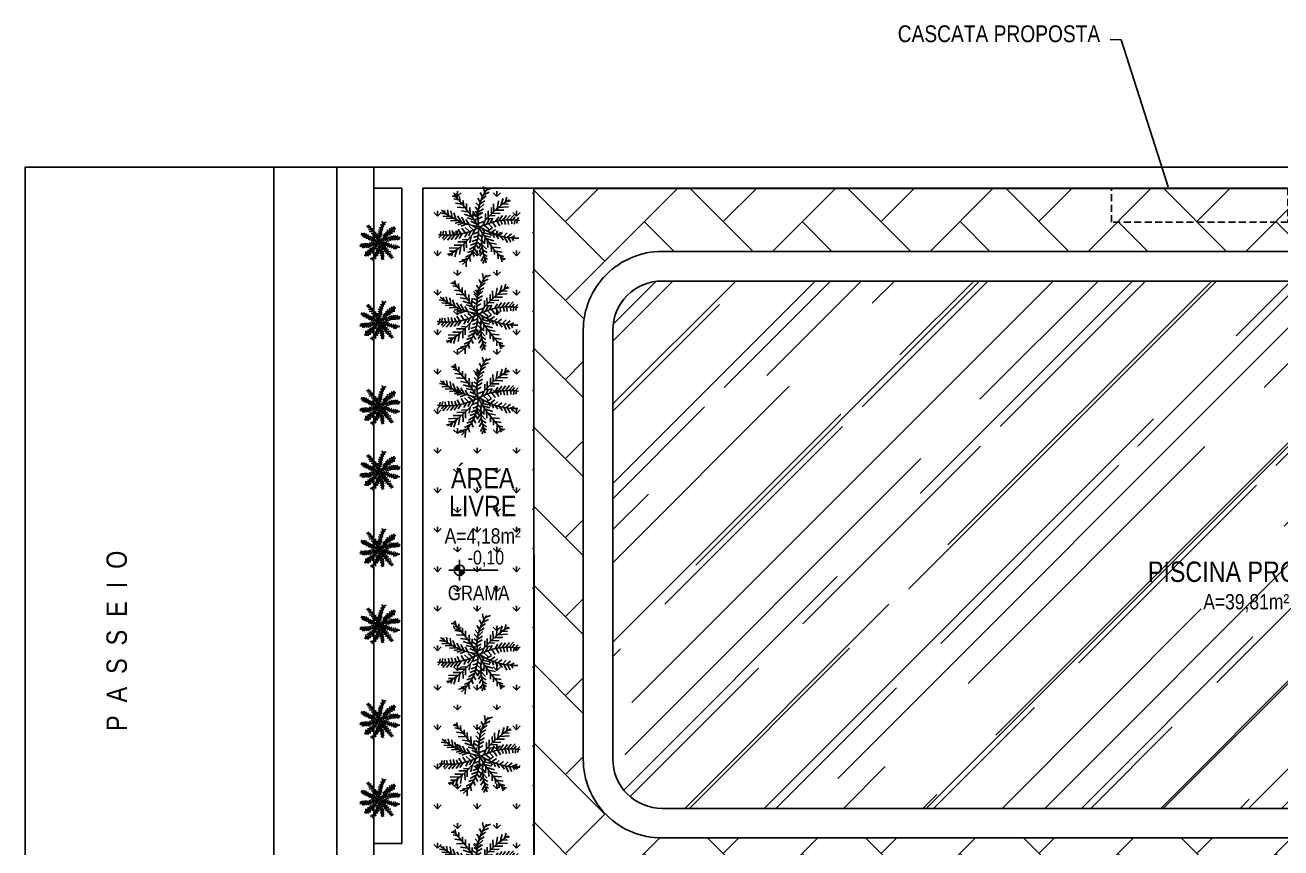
# Model space of a CAD drawing. Header units: millimetres. Extents: x -6300 to 1991, y -4770 to 4545.
# Drawn here: x -2970 to -2070, y -2199 to -1610 of the extents above; entities that cross this region are included whole.
import ezdxf
from ezdxf.enums import TextEntityAlignment as Align

# ---------------------------------------------------------------- set-up
doc = ezdxf.new("R2010")
doc.units = ezdxf.units.MM
doc.header["$LTSCALE"] = 20
doc.header["$MEASUREMENT"] = 0
doc.linetypes.add('HIDDEN', pattern=[0.375, 0.25, -0.125])
doc.layers.get('0').update_dxf_attribs({"linetype": 'CONTINUOUS'})
doc.layers.get('DEFPOINTS').update_dxf_attribs({"linetype": 'CONTINUOUS'})
for name, color, linetype, lineweight in [('E-Pen-C', 4, 'CONTINUOUS', 15), ('E-Pen-G', 3, 'CONTINUOUS', 30), ('E-Txt-W', 7, 'CONTINUOUS', 20)]:
    doc.layers.add(name, color=color, linetype=linetype, lineweight=lineweight)
for name, color, linetype in [('E-txt-g', 3, 'CONTINUOUS'), ('HIDROSSANITÁRIO', 8, 'CONTINUOUS'), ('VE', 118, 'CONTINUOUS')]:
    doc.layers.add(name, color=color, linetype=linetype)
doc.styles.add('F2', font='ARIALN.TTF')
doc.styles.add('REG60', font='romans.shx', dxfattribs={"width": 0.8, "height": 0.15})
doc.styles.add('REG80', font='romans.shx', dxfattribs={"width": 0.8, "height": 0.2})
doc.dimstyles.new('DIMENSION-1', dxfattribs={"dimtxt": 0.145, "dimasz": 0.07, "dimexe": 1, "dimexo": 0, "dimgap": 0.12, "dimtad": 1, "dimzin": 7, "dimdsep": 46, "dimtxsty": 'F2', "dimblk1": 'TRACO', "dimblk2": 'TRACO', "dimsah": 1, "dimcen": 1, "dimse1": 1, "dimse2": 1, "dimclrd": 4, "dimclre": 256, "dimclrt": 4, "dimadec": 8, "dimazin": 0, "dimtfac": 1, "dimtix": 1, "dimtmove": 2, "dimatfit": 3, "dimldrblk": 'TRACO', "dimfxl": 1, "dimtolj": 1, "dimtzin": 0, "dimarcsym": 0})
doc.dimstyles.get("Standard").update_dxf_attribs({"dimtxt": 0.18, "dimasz": 0.18, "dimexe": 0.18, "dimexo": 0.0625, "dimgap": 0.09, "dimtad": 0, "dimtih": 1, "dimtoh": 1, "dimdec": 4, "dimzin": 0, "dimdsep": 46, "dimtxsty": 'Standard', "dimcen": 0.09, "dimadec": 0, "dimazin": 0, "dimtfac": 1, "dimtdec": 4, "dimtofl": 0, "dimtmove": 0, "dimatfit": 3, "dimfxl": 1, "dimtolj": 1, "dimtzin": 0, "dimarcsym": 0})

# ---------------------------------------------------------------- blocks, each defined once
blk = doc.blocks.new('TXT-AMB75')
at = {"layer": 'E-txt-g', "style": 'REG80', "width": 0.8, "flags": 8}
blk.add_attdef('TXT', text='', height=0.2, dxfattribs=at).set_placement((0.005, 0.296), align=Align.CENTER)
at = {"layer": 'E-Txt-W', "style": 'REG60', "width": 0.8, "flags": 8}
blk.add_attdef('TXT', text='', height=0.15, dxfattribs=at).set_placement((0.005, 0.027), align=Align.CENTER)
blk = doc.blocks.new('NV')
at = {"color": 4, "linetype": 'ByBlock', "ltscale": 0.5}
for p, q in [((-1.414, -0.142), (-1.414, 0.107)), ((-1.539, -0.018), (-0.953, -0.018))]:
    blk.add_line(p, q, dxfattribs=at)
at = {"color": 4, "ltscale": 2.5}
blk.add_circle((-1.414, -0.018), 0.0622, dxfattribs=at)
at = {"color": 4}
for points in [[(-1.414, -0.018), (-1.458, 0.026), (-1.476, -0.018), (-1.472, 0.006)], [(-1.414, -0.018), (-1.414, 0.045), (-1.458, 0.026), (-1.438, 0.04)], [(-1.414, -0.018), (-1.352, -0.018), (-1.37, -0.062), (-1.357, -0.041)], [(-1.414, -0.018), (-1.37, -0.062), (-1.414, -0.08), (-1.39, -0.075)]]:
    blk.add_solid(points, dxfattribs=at)
at = {"layer": 'E-Txt-W', "color": 4, "ltscale": 2.5, "style": 'F2'}
blk.add_attdef('COTAPISO', (-1.306, 0.073), '', height=0.15, dxfattribs=at)
blk = doc.blocks.new('TRACO')
at = {"layer": 'E-Pen-C'}
for p, q in [((-1, 0), (1, 0)), ((0, 1), (0, -1))]:
    blk.add_line(p, q, dxfattribs=at)
at = {"layer": 'E-Pen-G'}
blk.add_line((0, 0), (0, 0), dxfattribs=at)
blk = doc.blocks.new('*D1173')
at = {"layer": 'DEFPOINTS', "color": 0, "linetype": 'Continuous'}
for p in [(-2746.43, -2196.4), (-2719.71, -2196.4, -103.95), (-2719.71, -2266.4, -103.95)]:
    blk.add_point(p, dxfattribs=at)
at = {"layer": 'HIDROSSANITÁRIO', "color": 4, "linetype": 'Continuous', "lineweight": -2}
blk.add_line((-2746.43, -2266.33), (-2746.43, -2196.47), dxfattribs=at)
at = {"layer": 'HIDROSSANITÁRIO', "color": 4, "linetype": 'Continuous', "lineweight": -2, "xscale": 0.07, "yscale": 0.07, "zscale": 0.07}
for p, rotation in [((-2746.43, -2196.4), 90), ((-2746.43, -2266.4), 270)]:
    blk.add_blockref('TRACO', p, dxfattribs=dict(at, rotation=rotation))
at = {"layer": 'HIDROSSANITÁRIO', "color": 4, "linetype": 'Continuous', "insert": (-2746.63, -2231.4), "char_height": 0.145, "attachment_point": 5, "rotation": 90, "style": 'F2'}
blk.add_mtext('\\A1;70.00', dxfattribs=at)
blk = doc.blocks.new('*D1174')
at = {"layer": 'DEFPOINTS', "color": 0, "linetype": 'Continuous'}
for p in [(-2746.43, -1727.17), (-2719.71, -1727.17, -182.96), (-2719.71, -2196.4, -103.95)]:
    blk.add_point(p, dxfattribs=at)
at = {"layer": 'HIDROSSANITÁRIO', "color": 4, "linetype": 'Continuous', "lineweight": -2}
blk.add_line((-2746.43, -2196.33), (-2746.43, -1727.24), dxfattribs=at)
at = {"layer": 'HIDROSSANITÁRIO', "color": 4, "linetype": 'Continuous', "lineweight": -2, "xscale": 0.07, "yscale": 0.07, "zscale": 0.07}
for p, rotation in [((-2746.43, -1727.17), 90), ((-2746.43, -2196.4), 270)]:
    blk.add_blockref('TRACO', p, dxfattribs=dict(at, rotation=rotation))
at = {"layer": 'HIDROSSANITÁRIO', "color": 4, "linetype": 'Continuous', "insert": (-2746.63, -1961.78), "char_height": 0.145, "attachment_point": 5, "rotation": 90, "style": 'F2'}
blk.add_mtext('\\A1;469.23', dxfattribs=at)
blk = doc.blocks.new('*D1175')
at = {"layer": 'DEFPOINTS', "color": 0, "linetype": 'Continuous'}
for p in [(-2746.43, -1712.17), (-2719.71, -1712.17, -182.96), (-2719.71, -1727.17, -182.96)]:
    blk.add_point(p, dxfattribs=at)
at = {"layer": 'HIDROSSANITÁRIO', "color": 4, "linetype": 'Continuous', "lineweight": -2}
blk.add_line((-2746.43, -1727.1), (-2746.43, -1712.24), dxfattribs=at)
at = {"layer": 'HIDROSSANITÁRIO', "color": 4, "linetype": 'Continuous', "lineweight": -2, "xscale": 0.07, "yscale": 0.07, "zscale": 0.07}
for p, rotation in [((-2746.43, -1712.17), 90), ((-2746.43, -1727.17), 270)]:
    blk.add_blockref('TRACO', p, dxfattribs=dict(at, rotation=rotation))
at = {"layer": 'HIDROSSANITÁRIO', "color": 4, "linetype": 'Continuous', "insert": (-2746.63, -1719.67), "char_height": 0.145, "attachment_point": 5, "rotation": 90, "style": 'F2'}
blk.add_mtext('\\A1;15.00', dxfattribs=at)
blk = doc.blocks.new('*D1176')
at = {"layer": 'DEFPOINTS', "color": 0, "linetype": 'Continuous'}
for p in [(-2719.71, -1712.17, -182.96), (-2791.36, -3812.17), (-2719.71, -3812.17, -182.96)]:
    blk.add_point(p, dxfattribs=at)
at = {"layer": 'HIDROSSANITÁRIO', "color": 4, "linetype": 'Continuous', "lineweight": -2}
blk.add_line((-2791.36, -1712.24), (-2791.36, -3812.1), dxfattribs=at)
at = {"layer": 'HIDROSSANITÁRIO', "color": 4, "linetype": 'Continuous', "lineweight": -2, "xscale": 0.07, "yscale": 0.07, "zscale": 0.07}
for p, rotation in [((-2791.36, -1712.17), 90), ((-2791.36, -3812.17), 270)]:
    blk.add_blockref('TRACO', p, dxfattribs=dict(at, rotation=rotation))
at = {"layer": 'HIDROSSANITÁRIO', "color": 4, "linetype": 'Continuous', "insert": (-2791.55, -2762.17), "char_height": 0.145, "attachment_point": 5, "rotation": 90, "style": 'F2'}
blk.add_mtext('\\A1;2100.00', dxfattribs=at)
blk = doc.blocks.new('FLOR2')
at = {"layer": 'VE', "color": 8}
for p, q in [((-80.3, 253.3), (-101.6, 282.1)), ((-82.6, 266.8), (-71.8, 290.5)), ((-77.5, 238.1), (-64.7, 269)), ((53.7, 258.4), (40.8, 273)), ((53.2, 243.8), (73.7, 286)), ((-74.7, 224.4), (-101.7, 246.3)), ((-66.3, 186.3), (-93.5, 208.1)), ((-57.8, 153.1), (-91, 179.1)), ((-69.4, 199.7), (-47.7, 241.3)), ((-61.3, 166.2), (-30.7, 213.6)), ((49.4, 200.4), (16.6, 234.2)), ((43.9, 166.6), (16.6, 210)), ((52.3, 229.2), (26.3, 258.5)), ((42.1, 157.4), (74.8, 195.4)), ((48.1, 190.9), (79.6, 229.4)), ((51.1, 215.2), (79.6, 258.5)), ((187.8, 178.2), (161.1, 191.4)), ((197.1, 193.1), (174.8, 202.3)), ((193, 186.4), (218.9, 189.4)), ((-248.3, 123.4), (-282.9, 101.8)), ((-228.8, 121.8), (-258.8, 154)), ((-209.5, 119.1), (-251.1, 97.5)), ((-171.1, 110.4), (-216.8, 98.5)), ((-195.2, 116.4), (-211.3, 146.7)), ((-143, 100.9), (-184.2, 85)), ((-157.4, 106.1), (-168.5, 136.9)), ((-128.8, 95.1), (-135.3, 128.2)), ((-101.1, 81.5), (-107.5, 115.3)), ((-84.2, 71.5), (-80.2, 97.5)), ((-45.4, 110.2), (-82.7, 140.9)), ((-36.3, 82.2), (-75, 107.5)), ((-61, 55.7), (-56.7, 89.9)), ((-50.9, 128.4), (-27.3, 174.9)), ((-39.3, 91.1), (-19.9, 146.4)), ((-30.9, 66.6), (-12.1, 113)), ((17.2, 73.9), (2, 112.9)), ((27.5, 102.9), (6.9, 146.9)), ((34.9, 127.8), (16.6, 176)), ((23.1, 89.8), (60.2, 112.9)), ((30.7, 113.1), (65.1, 137.2)), ((81.1, 61.1), (66.9, 100.4)), ((105, 81.1), (89.8, 117)), ((125.4, 100.5), (108.7, 123.5)), ((115.6, 91), (160.4, 89.1)), ((141.8, 117.9), (121.5, 144.1)), ((157.5, 136.3), (134.7, 159.9)), ((134.9, 110.4), (178, 110.1)), ((150.9, 128.4), (195.6, 131.1)), ((174.2, 158.1), (152.7, 176.1)), ((166, 147.1), (213.3, 152.2)), ((179.9, 166.3), (207.2, 166.2)), ((-190.4, -16.5), (-241.7, 10.1)), ((-162.2, -10.6), (-203.9, 23.1)), ((-138.3, -6.5), (-174.5, 20.9)), ((-110.7, 86.6), (-160.6, 77.4)), ((-104.1, -2.9), (-140.4, 24.4)), ((-91.7, 76.1), (-133.4, 59.7)), ((-79, 0.2), (-115.2, 27.6)), ((-71.4, 63.1), (-110.4, 47.3)), ((-50.4, 47.4), (-82.6, 34.3)), ((-34.8, -7.8), (-70.5, 0.7)), ((-27.9, 27.5), (-69, 0.4)), ((-25, 50.2), (-47.6, 61.3)), ((-18.6, 33.4), (-9.2, 79.1)), ((-11.4, 15.4), (7.9, 51.4)), ((7.7, 13.9), (7.9, 51.4)), ((17.8, -11.5), (53.6, 12.1)), ((19.5, 20.2), (55.1, 11.7)), ((28.8, 25.6), (25.9, 67.6)), ((43.6, 34.6), (82.9, 28.8)), ((54.7, 41.9), (48.8, 84.2)), ((67, 50.6), (105.8, 45.4)), ((74.5, 13.1), (115.2, -7.4)), ((97.7, 74.8), (137.5, 72.5)), ((103.6, 16.2), (129.9, 47.5)), ((122.9, 19), (159.1, -8.4)), ((127.7, 19.7), (162.5, 64.9)), ((146.8, 23), (188.6, -10.7)), ((161.6, 26), (195.9, 72.7)), ((175.1, 28.9), (226.4, 2.4)), ((189.8, 32.5), (233.7, 85.8)), ((209.1, 37.6), (258.9, 19.8)), ((228.3, 43.3), (249.4, 72.6)), ((234.1, 50.4), (269.5, 38.8)), ((256.3, 52.6), (276.4, 71.1)), ((-260.6, -36.3), (-297.5, -24.2)), ((-271.7, -40.1), (-291.8, -58.6)), ((-224.4, -25.1), (-274.3, -7.4)), ((-243.7, -30.8), (-264.8, -60.1)), ((-205.1, -20), (-249, -73.3)), ((-176.9, -13.5), (-211.2, -60.3)), ((-143.1, -7.2), (-177.8, -52.5)), ((-131, -78.5), (-175.7, -76.6)), ((-113, -62.3), (-152.8, -60)), ((-119, -3.8), (-145.3, -35)), ((-140.7, -88), (-124, -111.1)), ((-82.4, -38.1), (-121.1, -32.9)), ((-120.3, -68.7), (-105.1, -104.5)), ((-90.2, -2.9), (-116.5, -34.1)), ((-59, -22.2), (-98.2, -16.3)), ((-96.4, -48.6), (-82.2, -87.9)), ((-70, -29.4), (-64.1, -71.7)), ((-28.9, -84.6), (-68.3, -95.7)), ((-23.5, -56.8), (-61.5, -71.9)), ((-43.8, -14.7), (-40.9, -56.7)), ((-25.5, -69.9), (-13.5, -100.4)), ((-17.4, -15.4), (-5.3, -45.9)), ((5.3, -32.4), (-13.4, -78.7)), ((15.6, -54.2), (-3.2, -100.5)), ((23.9, -78.7), (4.6, -133.9)), ((9.6, -37.7), (32.3, -48.8)), ((21, -69.7), (59.6, -95)), ((32.9, -20.5), (32.1, -58.5)), ((42.4, -25.6), (71.3, -6.3)), ((50.8, -62.6), (58.9, -94.5)), ((54.4, -31.5), (57.1, -66)), ((64.2, -73.5), (111.4, -79.4)), ((66.1, -36.8), (101.2, -13.5)), ((74.6, -82.5), (81.9, -127.1)), ((80.3, -42.5), (81.7, -68.7)), ((88.6, -45.5), (126.2, -21)), ((98.9, -48.8), (111.9, -80.7)), ((109.3, -51.9), (156.4, -33)), ((128.7, -56.7), (141.8, -87.8)), ((143.9, -59.5), (181, -35.7)), ((159, -61.7), (176, -89.7)), ((173.3, -63.2), (215.7, -42.4)), ((198, -64.3), (219.9, -90.7)), ((212.6, -64.1), (249.1, -34.6)), ((232.1, -62.8), (267.9, -88.5)), ((240.1, -54.5), (268.6, -27.6)), ((-208.4, -174), (-234.3, -177)), ((-181.4, -134.6), (-228.6, -139.7)), ((-195.2, -153.8), (-222.5, -153.8)), ((-166.3, -115.9), (-211, -118.7)), ((-203.2, -165.8), (-176.5, -178.9)), ((-150.3, -97.9), (-193.3, -97.6)), ((-189.5, -145.7), (-168.1, -163.6)), ((-172.9, -123.8), (-150, -147.4)), ((-157.1, -105.4), (-136.8, -131.7)), ((-59.4, -170.6), (-98.3, -175.1)), ((-45.5, -137.8), (-81, -147.5)), ((-37.2, -114.1), (-68.5, -119.5)), ((-50.1, -149.5), (-40.8, -185.5)), ((-39.9, -122.1), (-27.9, -152.6)), ((-31.5, -100), (-16.7, -124.3)), ((35.5, -115.9), (12, -162.5)), ((45.9, -153.7), (15.3, -201.1)), ((30, -97.7), (67.4, -128.4)), ((42.5, -140.6), (75.6, -166.6)), ((50.9, -173.8), (78.2, -195.6)), ((87.1, -94.1), (128.1, -98.7)), ((101.9, -109), (98.1, -145.2)), ((108.6, -116.2), (149.5, -121.2)), ((120.9, -130.2), (119.1, -162.8)), ((131.2, -142.8), (171.4, -148.5)), ((137.7, -151.4), (134.9, -176.1)), ((145.5, -162.1), (177.9, -167.4)), ((-212.4, -180.7), (-190.1, -189.9)), ((-84.5, -217), (-113.5, -232.1)), ((-71.3, -194.2), (-110.7, -203.1)), ((-90.3, -226.2), (-80.6, -245)), ((-75.6, -202), (-60.4, -237.2)), ((-63.4, -178.9), (-44, -219.3)), ((54.1, -187.2), (32.4, -228.8)), ((62.1, -225.6), (49.4, -256.6)), ((67.3, -254.3), (56.5, -278)), ((59.4, -211.9), (86.4, -233.9)), ((64.9, -240.8), (86.2, -269.6))]:
    blk.add_line(p, q, dxfattribs=at)
for centre, radius, start, end in [((1087.9, 462.4), 1186.7, 188.51596, 202.60606), ((-486.5, 269.5), 540.3, 336.19444, 2.29873), ((-211.8, 435.3), 475.2, 295.43508, 330.98697), ((-266.2, -219.1), 342.9, 41.07899, 90.24355), ((-111.8, 349.6), 262, 304.45608, 313.28906), ((-26.8, -730.3), 732.4, 93.42053, 111.38919), ((196.4, -422.9), 475.2, 115.43508, 150.98697), ((-481.7, 27.7), 466.5, 321.34229, 356.98796), ((200.6, 278.7), 342.9, 232.59883, 281.76339), ((-1103.2, -449.9), 1186.7, 8.51596, 22.60606), ((11.4, 742.8), 732.4, 273.42053, 291.38919), ((-241, -435.3), 473.3, 32.12182, 54.73491)]:
    blk.add_arc(centre, radius, start, end, dxfattribs=at)

msp = doc.modelspace()

# ---------------------------------------------------------------- hatches: boundary and pattern name
at = {"layer": 'HIDROSSANITÁRIO'}
h = msp.add_hatch(dxfattribs=at)
h.set_pattern_fill('GRASS', color=8, scale=20, style=0)
h.set_pattern_definition([(90, (-158294.171, -6555.51), (-14.1421356, 14.1421356), [3.75, -24.5342713]), (45, (-158294.171, -6555.51), (-14.1421356, 14.1421356), [3.75, -16.25]), (135, (-158294.171, -6555.51), (-14.1421356, -14.1421356), [3.75, -16.25])])
h.paths.add_polyline_path([(-2684.708, -2251.398), (-2605.132, -2251.398), (-2605.132, -1727.168), (-2684.708, -1727.168)])
h.paths.add_polyline_path([(-2654.78, -2000.677, 1), (-2662.245, -2000.677, 1)], flags=16)
h.paths.add_polyline_path([(-2669.563, -1965.627), (-2614.008, -1965.627), (-2614.008, -1943.757), (-2669.563, -1943.757)], flags=24)
h.paths.add_polyline_path([(-2672.408, -1987.068), (-2611.162, -1987.068), (-2611.162, -1967.354), (-2672.408, -1967.354)], flags=24)
h.paths.add_polyline_path([(-2655.546, -2001.566), (-2623.424, -2001.566), (-2623.424, -1983.537), (-2655.546, -1983.537)], flags=24)
h.paths.add_polyline_path([(-2669.14, -1946.694), (-2614.43, -1946.694), (-2614.43, -1919.155), (-2669.14, -1919.155)], flags=24)
h.paths.add_polyline_path([(-2669.505, -2025.065), (-2619.863, -2025.065), (-2619.863, -2008.743), (-2669.505, -2008.743)], flags=24)
h = msp.add_hatch(dxfattribs=at)
h.set_pattern_fill('AR-HBONE', color=8, scale=10, style=0)
h.set_pattern_definition([(45, (-152262.946, -13121.366), (4e-15, 56.568542), [120, -40]), (135, (-152234.66, -13093.082), (4e-15, 56.568542), [120, -40])])
edge = h.paths.add_edge_path(flags=16)
edge.add_line((-1622.107, -2135.945), (-1622.107, -1828.882))
edge.add_arc((-1678.56, -1828.882), 56.454, 0, 90)
edge.add_line((-1678.56, -1772.428), (-2513.254, -1772.427))
edge.add_arc((-2513.254, -1828.881), 56.454, 90, 180)
edge.add_line((-2569.708, -1828.881), (-2569.708, -2135.944))
edge.add_arc((-2513.254, -2135.944), 56.454, 180, 270)
edge.add_line((-2513.254, -2192.398), (-1678.56, -2192.399))
edge.add_arc((-1678.56, -2135.945), 56.454, 270, 360)
h.paths.add_polyline_path([(-2059.577, -2221.943), (-2059.577, -2218.211), (-2061.005, -2218.495), (-2062.216, -2219.304)], flags=24)
h.paths.add_polyline_path([(-2059.577, -2221.943), (-2062.216, -2219.304), (-2063.025, -2220.515), (-2063.309, -2221.943)], flags=24)
h.paths.add_polyline_path([(-2059.577, -2221.943), (-2055.844, -2221.943), (-2056.129, -2223.372), (-2056.938, -2224.583)], flags=24)
h.paths.add_polyline_path([(-2059.577, -2221.943), (-2056.938, -2224.583), (-2058.149, -2225.392), (-2059.577, -2225.676)], flags=24)
edge = h.paths.add_edge_path(flags=16)
edge.add_line((-2059.577, -2229.408), (-2059.577, -2214.478))
edge = h.paths.add_edge_path(flags=16)
edge.add_arc((-2059.577, -2221.943), 3.732, 0, 360)
edge = h.paths.add_edge_path(flags=16)
edge.add_line((-2067.042, -2221.943), (-2031.93, -2221.943))
h.paths.add_polyline_path([(-2056.61, -2222.833), (-2021.61, -2222.833), (-2021.61, -2204.804), (-2056.61, -2204.804)], flags=24)
h.paths.add_polyline_path([(-2203.412, -2225.491), (-2095.827, -2225.491), (-2095.827, -2197.937), (-2203.412, -2197.937)], flags=24)
h.paths.add_polyline_path([(-2183.726, -2245.974), (-2115.513, -2245.974), (-2115.513, -2226.26), (-2183.726, -2226.26)], flags=24)
edge = h.paths.add_edge_path()
edge.add_line((-2605.132, -1727.168), (-2604.928, -2251.367))
edge.add_line((-2604.928, -2251.367), (-1672.544, -2251.398))
edge.add_line((-1672.544, -2251.398), (-1625.368, -2241.082))
edge.add_line((-1625.368, -2241.082), (-1580.967, -2217.588))
edge.add_line((-1580.967, -2217.588), (-1547.63, -2184.338))
edge.add_line((-1547.63, -2184.338), (-1534.837, -2162.909))
edge.add_line((-1534.837, -2162.909), (-1516.359, -2111.008))
edge.add_line((-1516.359, -2111.008), (-1513.283, -2077.168))
edge.add_line((-1513.283, -2077.168), (-1513.283, -1727.168))
edge.add_line((-1513.283, -1727.168), (-2605.132, -1727.593))
h.paths.add_polyline_path([(-1526.934, -1990.051), (-1526.934, -1812.151), (-1554.155, -1812.151), (-1554.155, -1990.051)], flags=24)
h.paths.add_polyline_path([(-2056.091, -2241.301), (-1945.069, -2241.301), (-1945.069, -2221.428), (-2056.091, -2221.428)], flags=24)
h = msp.add_hatch(dxfattribs=at)
h.set_pattern_fill('AR-RROOF', color=8, scale=60, angle=45, style=0)
h.set_pattern_definition([(45, (-152262.946, -13121.366), (50.911688, 135.764502), [900, -120, 300, -60]), (45, (-152227.73, -13043.73), (-98.85353, 14.000714), [180, -19.8, 360, -45]), (45, (-152277.795, -13064.09), (192.191623, 249.043008), [480, -84, 240, -60])])
edge = h.paths.add_edge_path()
edge.add_arc((-1678.56, -2135.945), 35.284, 270, 360, ccw=False)
edge.add_line((-1678.56, -2171.228), (-2513.254, -2171.228))
edge.add_arc((-2513.254, -2135.945), 35.284, 180, 270, ccw=False)
edge.add_line((-2548.538, -2135.945), (-2548.538, -1828.881))
edge.add_arc((-2513.254, -1828.881), 35.284, 90, 180, ccw=False)
edge.add_line((-2513.254, -1793.598), (-1678.56, -1793.598))
edge.add_arc((-1678.56, -1828.881), 35.284, 0, 90, ccw=False)
edge.add_line((-1643.277, -1828.881), (-1643.277, -2135.945))
h.paths.add_polyline_path([(-2168.922, -2013.093), (-2020.293, -2013.093), (-2020.293, -1990.462), (-2168.922, -1990.462)], flags=24)
h.paths.add_polyline_path([(-2128.714, -2034.158), (-2060.501, -2034.158), (-2060.501, -2014.444), (-2128.714, -2014.444)], flags=24)
at = {"layer": 'HIDROSSANITÁRIO', "linetype": 'Continuous'}
h = msp.add_hatch(dxfattribs=at)
h.set_pattern_fill('PATIO3', color=8, scale=60, style=0, pattern_type=2)
h.set_pattern_definition([(243.4349, (-158282.17, -6495.51), (60.0000786, 59.9999495), [20.1246, -114.03948]), (153.4349, (-158270.17, -6501.51), (59.9999495, -60.0000786), [13.41642, -120.74766]), (153.4349, (-158255.17, -6501.51), (59.9999495, -60.0000786), [13.41642, -120.74766]), (243.4349, (-158267.17, -6495.51), (60.0000786, 59.9999495), [6.70818, -127.4559]), (153.4349, (-158240.17, -6501.51), (59.9999495, -60.0000786), [13.41642, -120.74766]), (243.4349, (-158252.17, -6495.51), (60.0000786, 59.9999495), [13.41642, -120.74766]), (158.1986, (-158234.171, -6496.709), (-180.0000164, 59.9999946), [3.23112, -319.87878]), (243.4349, (-158237.17, -6495.51), (60.0000786, 59.9999495), [6.70818, -127.4559]), (154.9831, (-158234.171, -6511.7094), (-779.99997481, 360.000110015), [9.93174, -983.24496]), (63.4349, (-158252.17, -6525.51), (-60.0000786, -59.9999495), [20.1246, -114.03948]), (153.4349, (-158246.17, -6513.51), (59.9999495, -60.0000786), [13.41642, -120.74766]), (63.4349, (-158267.17, -6525.51), (-60.0000786, -59.9999495), [6.70818, -127.4559]), (153.4349, (-158261.17, -6513.51), (59.9999495, -60.0000786), [13.41642, -120.74766]), (153.4349, (-158276.17, -6513.51), (59.9999495, -60.0000786), [13.41642, -120.74766]), (63.4349, (-158282.17, -6525.51), (-60.0000786, -59.9999495), [20.1246, -114.03948]), (63.4349, (-158243.17, -6537.51), (-60.0000786, -59.9999495), [20.1246, -114.03948]), (153.4349, (-158237.17, -6525.51), (59.9999495, -60.0000786), [13.41642, -120.74766]), (153.4349, (-158252.17, -6525.51), (59.9999495, -60.0000786), [13.41642, -120.74766]), (63.4349, (-158273.17, -6537.51), (-60.0000786, -59.9999495), [13.41642, -120.74766]), (153.4349, (-158267.17, -6525.51), (59.9999495, -60.0000786), [13.41642, -120.74766]), (153.4349, (-158282.17, -6525.51), (59.9999495, -60.0000786), [13.41642, -120.74766]), (63.4349, (-158294.17, -6549.51), (-60.0000786, -59.9999495), [20.1246, -114.03948]), (153.4349, (-158234.17, -6534.51), (59.9999495, -60.0000786), [6.70818, -127.4559]), (153.4349, (-158243.17, -6537.51), (59.9999495, -60.0000786), [13.41642, -120.74766]), (153.4349, (-158258.17, -6537.51), (59.9999495, -60.0000786), [13.41642, -120.74766]), (153.4349, (-158273.17, -6537.51), (59.9999495, -60.0000786), [13.41642, -120.74766]), (153.4349, (-158288.17, -6537.51), (59.9999495, -60.0000786), [6.70818, -127.4559]), (153.4349, (-158234.17, -6549.51), (59.9999495, -60.0000786), [13.41642, -120.74766]), (63.4349, (-158252.17, -6555.51), (-60.0000786, -59.9999495), [13.41642, -120.74766]), (153.4349, (-158249.17, -6549.51), (59.9999495, -60.0000786), [13.41642, -120.74766]), (243.4349, (-158276.17, -6543.51), (60.0000786, 59.9999495), [13.41642, -120.74766]), (153.4349, (-158264.17, -6549.51), (59.9999495, -60.0000786), [13.41642, -120.74766]), (153.4349, (-158279.17, -6549.51), (59.9999495, -60.0000786), [13.41642, -120.74766]), (154.9831, (-158285.171, -6501.5094), (-779.99997481, 360.000110015), [9.93174, -983.24496]), (158.1986, (-158291.171, -6513.509), (-180.0000164, 59.9999946), [3.23112, -319.87878]), (243.4349, (-158255.17, -6531.51), (60.0000786, 59.9999495), [20.1246, -114.03948]), (63.4349, (-158261.17, -6513.51), (-60.0000786, -59.9999495), [6.70818, -127.4559])])
h.paths.add_polyline_path([(-2684.708, -3137.168), (-2569.31, -3137.274), (-2569.708, -3137.168), (-2569.718, -2562.24), (-1149.708, -2562.24), (-1149.708, -2447.168), (-1149.708, -2077.168), (-1513.283, -2077.168), (-1516.936, -2117.168), (-1527.283, -2153.485), (-1547.63, -2184.338), (-1580.967, -2217.588), (-1616.68, -2238.198), (-1653.909, -2249.197), (-1676.688, -2251.398), (-2684.708, -2251.398)])
h.paths.add_polyline_path([(-1778.299, -2460.83), (-1730.365, -2488.419), (-1492.577, -2483.052), (-1372.476, -2480.258), (-1336.859, -2469.952), (-1324.644, -2401.076), (-1325.813, -2353.775), (-1336.112, -2321.369), (-1347.614, -2304.043), (-1426.348, -2295.734), (-1653.57, -2292.825), (-1719.591, -2296.372), (-1781.491, -2310.505), (-1785.903, -2344.296), (-1785.833, -2443.473), (-1781.029, -2460.254)], flags=16)
h.paths.add_polyline_path([(-2014.328, -2428.812), (-2014.328, -2425.079), (-2015.756, -2425.364), (-2016.967, -2426.173)], flags=24)
h.paths.add_polyline_path([(-2014.328, -2428.812), (-2016.967, -2426.173), (-2017.776, -2427.384), (-2018.061, -2428.812)], flags=24)
h.paths.add_polyline_path([(-2014.328, -2428.812), (-2010.596, -2428.812), (-2010.88, -2430.24), (-2011.689, -2431.451)], flags=24)
h.paths.add_polyline_path([(-2014.328, -2428.812), (-2011.689, -2431.451), (-2012.9, -2432.26), (-2014.328, -2432.544)], flags=24)
edge = h.paths.add_edge_path(flags=16)
edge.add_line((-2014.328, -2436.277), (-2014.328, -2421.347))
edge = h.paths.add_edge_path(flags=16)
edge.add_arc((-2014.328, -2428.812), 3.732, 0, 360)
edge = h.paths.add_edge_path(flags=16)
edge.add_line((-2021.793, -2428.812), (-1986.681, -2428.812))
h.paths.add_polyline_path([(-2011.361, -2429.701), (-1979.24, -2429.701), (-1979.24, -2411.672), (-2011.361, -2411.672)], flags=24)
h.paths.add_polyline_path([(-2048.842, -2391.397), (-1941.943, -2391.397), (-1941.943, -2368.766), (-2048.842, -2368.766)], flags=24)
h.paths.add_polyline_path([(-2029.499, -2412.463), (-1961.286, -2412.463), (-1961.286, -2392.748), (-2029.499, -2392.748)], flags=24)
h.paths.add_polyline_path([(-2582.402, -2460.827), (-2534.468, -2488.415), (-2296.68, -2483.049), (-2176.579, -2480.255), (-2140.962, -2469.949), (-2128.748, -2401.072), (-2129.916, -2353.772), (-2140.215, -2321.366), (-2151.717, -2304.04), (-2230.452, -2295.731), (-2457.673, -2292.822), (-2523.695, -2296.369), (-2585.594, -2310.502), (-2590.007, -2344.292), (-2589.936, -2443.469), (-2585.132, -2460.25)], flags=16)
h.paths.add_polyline_path([(-2661.5, -2412.762), (-2621.471, -2412.762), (-2621.471, -2432.229), (-2661.5, -2432.229)], flags=16)
h.paths.add_polyline_path([(-2681.202, -2614.344), (-2681.202, -2314.344), (-2684.202, -2314.344), (-2684.202, -2614.344)], flags=16)
h.paths.add_polyline_path([(-2681.202, -3064.709), (-2681.202, -2714.344), (-2684.202, -2714.344), (-2684.202, -3064.709)], flags=16)
h.paths.add_polyline_path([(-2661.5, -2829.146), (-2621.471, -2829.146), (-2621.471, -2848.613), (-2661.5, -2848.613)], flags=16)
h.paths.add_polyline_path([(-2039.604, -2472.32), (-1931.699, -2472.32), (-1931.699, -2451.877), (-2039.604, -2451.877)], flags=24)
h.paths.add_polyline_path([(-2052.038, -2455.539), (-1906.714, -2455.539), (-1906.714, -2439.217), (-2052.038, -2439.217)], flags=24)
h.paths.add_polyline_path([(-1275.216, -2118.684), (-1097.316, -2118.684), (-1097.316, -2091.463), (-1275.216, -2091.463)], flags=9)

# ---------------------------------------------------------------- linework, layer by layer
at = {"layer": 'HIDROSSANITÁRIO', "color": 8, "linetype": 'Continuous'}
for p, q in [((-2719.708, -1712.168), (-2969.708, -1712.168)), ((-2969.708, -1712.168), (-2969.708, -3812.168)), ((-2719.708, -1712.168), (-469.708, -1712.168)), ((-2719.708, -1712.168), (-2719.708, -1727.168)), ((-2719.708, -1712.168), (-2719.708, -1727.168)), ((-2699.708, -1727.168), (-2719.708, -1727.168)), ((-2699.708, -1727.168), (-2719.708, -1727.168)), ((-2719.708, -1727.168), (-2719.708, -2196.398, 79.007)), ((-2704.708, -1727.168), (-2699.708, -1727.168)), ((-2699.708, -1727.168, 124.43), (-2699.708, -2196.398, 79.007)), ((-2684.708, -1727.168), (-1513.283, -1727.168)), ((-2684.708, -1727.168, 125.882), (-2684.708, -2251.398, 79.007)), ((-2605.132, -2251.398), (-2605.132, -1727.168)), ((-2719.708, -2196.398, 30.431), (-2719.708, -2266.398, 30.431)), ((-2699.708, -2196.398, 79.007), (-2719.708, -2196.398, 79.007))]:
    msp.add_line(p, q, dxfattribs=at)
at = {"layer": 'HIDROSSANITÁRIO', "color": 8, "linetype": 'Continuous', "elevation": 79.007}
msp.add_lwpolyline([(-2684.708, -2251.398), (-2604.928, -2251.397), (-2605.132, -1727.168), (-2684.708, -1727.168)], close=True, dxfattribs=at)
at = {"layer": 'HIDROSSANITÁRIO', "color": 8}
msp.add_lwpolyline([(-2605.132, -1727.168), (-2604.928, -2251.367), (-1672.544, -2251.398), (-1625.368, -2241.082), (-1580.967, -2217.588), (-1547.63, -2184.338), (-1534.837, -2162.909), (-1516.359, -2111.008), (-1513.283, -2077.168), (-1513.283, -1727.168), (-2605.132, -1727.593)], dxfattribs=at)
at = {"layer": 'HIDROSSANITÁRIO', "color": 8, "linetype": 'HIDDEN'}
msp.add_lwpolyline([(-2191.104, -1727.168), (-2064.859, -1727.168), (-2064.859, -1751.52), (-2191.104, -1751.52)], close=True, dxfattribs=at)
at = {"layer": 'HIDROSSANITÁRIO', "color": 8, "elevation": -24.654}
for points in [[(-1622.107, -2135.945), (-1622.107, -1828.882, 0.4142136), (-1678.56, -1772.428), (-2513.254, -1772.427, 0.4142136), (-2569.708, -1828.881), (-2569.708, -2135.944, 0.4142136), (-2513.254, -2192.398), (-1678.56, -2192.399, 0.4142136)], [(-1643.277, -2135.945, -0.4142136), (-1678.56, -2171.228), (-2513.254, -2171.228, -0.4142136), (-2548.538, -2135.945), (-2548.538, -1828.881, -0.4142136), (-2513.254, -1793.598), (-1678.56, -1793.598, -0.4142136), (-1643.277, -1828.881)]]:
    msp.add_lwpolyline(points, format="xyb", close=True, dxfattribs=at)

# ---------------------------------------------------------------- block references
at = {"layer": 'HIDROSSANITÁRIO', "color": 8, "ltscale": 0.35, "extrusion": (0, 0, -1), "rotation": 306.8674586725334}
for p, xscale, yscale, zscale in [((2644.479, -1756.338), 0.1015840794525151, 0.1015840794525151, -0.1015840794525151), ((2715.353, -1766.002), 0.05079203972625755, 0.05079203972625755, -0.05079203972625755), ((2645.279, -1818.628), 0.1015840794525151, 0.1015840794525151, -0.1015840794525151), ((2715.353, -1822.985), 0.05079203972625755, 0.05079203972625755, -0.05079203972625755), ((2645.094, -1878.446), 0.1015840794525151, 0.1015840794525151, -0.1015840794525151), ((2715.353, -1883.681), 0.05079203972625755, 0.05079203972625755, -0.05079203972625755), ((2715.353, -1930.438), 0.05079203972625755, 0.05079203972625755, -0.05079203972625755), ((2715.353, -1985.98), 0.05079203972625755, 0.05079203972625755, -0.05079203972625755), ((2715.353, -2040.324), 0.05079203972625755, 0.05079203972625755, -0.05079203972625755), ((2645.094, -2062.354), 0.1015840794525151, 0.1015840794525151, -0.1015840794525151), ((2715.353, -2108.483), 0.05079203972625755, 0.05079203972625755, -0.05079203972625755), ((2643.816, -2135.151), 0.1015840794525151, 0.1015840794525151, -0.1015840794525151), ((2715.353, -2165.046), 0.05079203972625755, 0.05079203972625755, -0.05079203972625755), ((2645.094, -2211.78), 0.1015840794525151, 0.1015840794525151, -0.1015840794525151)]:
    msp.add_blockref('FLOR2', p, dxfattribs=dict(at, xscale=xscale, yscale=yscale, zscale=zscale))
at = {"layer": 'HIDROSSANITÁRIO', "color": 8}
ref = msp.add_blockref('TXT-AMB75', (-2642.183, -1963.714), dxfattribs=dict(at, xscale=72.9, yscale=72.9, zscale=72.9))
ref.add_attrib('TXT', 'ÁREA', dxfattribs={"layer": 'E-txt-g', "color": 2, "height": 14.58, "style": 'F2'}).set_placement((-2641.785, -1942.104), align=Align.CENTER)
ref = msp.add_blockref('TXT-AMB75', (-2642.183, -1983.593), dxfattribs=dict(at, xscale=72.9, yscale=72.9, zscale=72.9))
ref.add_attrib('TXT', 'LIVRE', dxfattribs={"layer": 'E-txt-g', "color": 2, "height": 14.58, "style": 'F2'}).set_placement((-2641.785, -1961.982), align=Align.CENTER)
ref.add_attrib('TXT', 'A=4,18m²', dxfattribs={"layer": 'E-Txt-W', "height": 10.935, "style": 'F2'}).set_placement((-2641.785, -1981.619), align=Align.CENTER)
ref = msp.add_blockref('TXT-AMB75', (-2875.188, -2051.635), dxfattribs=dict(at, xscale=72.9, yscale=72.9, zscale=72.9, rotation=89.99999999999999))
ref.add_attrib('TXT', 'P  A  S  S  E  I  O', dxfattribs={"layer": 'E-txt-g', "color": 2, "height": 14.58, "rotation": 90, "style": 'F2'}).set_placement((-2896.799, -2051.237), align=Align.CENTER)
ref = msp.add_blockref('TXT-AMB75', (-2875.188, -2051.635), dxfattribs=dict(at, xscale=72.9, yscale=72.9, zscale=72.9, rotation=89.99999999999999))
ref.add_attrib('TXT', 'P  A  S  S  E  I  O', dxfattribs={"layer": 'E-txt-g', "color": 2, "height": 14.58, "rotation": 90, "style": 'F2'}).set_placement((-2896.799, -2051.237), align=Align.CENTER)
ref = msp.add_blockref('NV', (-2573.657, -1999.615), dxfattribs=dict(at, xscale=60, yscale=60, zscale=60))
ref.add_attrib('COTAPISO', '-0,10', (-2652.541, -1996.583), dxfattribs={"layer": 'E-Txt-W', "color": 4, "ltscale": 2.5, "height": 10, "style": 'F2'})
ref = msp.add_blockref('TXT-AMB75', (-2095.006, -2030.683, -24.654), dxfattribs=dict(at, xscale=72.9, yscale=72.9, zscale=72.9))
ref.add_attrib('TXT', 'PISCINA PRONTA', dxfattribs={"layer": 'E-txt-g', "color": 2, "height": 14.58, "style": 'F2'}).set_placement((-2094.607, -2009.073, -24.654), align=Align.CENTER)
ref.add_attrib('TXT', 'A=39,81m²', dxfattribs={"layer": 'E-Txt-W', "height": 10.935, "style": 'F2'}).set_placement((-2094.607, -2028.709, -24.654), align=Align.CENTER)

# ---------------------------------------------------------------- texts
at = {"layer": 'HIDROSSANITÁRIO', "color": 8, "style": 'F2'}
for s, height, p in [('CASCATA PROPOSTA', 12, (-2344.348, -1622.559, -971.943)), ('GRAMA', 10.5158, (-2666.784, -2022.166))]:
    msp.add_text(s, height=height, dxfattribs=at).set_placement(p)

# ---------------------------------------------------------------- dimensions: what is measured, and where the dimension line sits
at = {"layer": 'HIDROSSANITÁRIO', "color": 8, "linetype": 'Continuous'}
for base, p1, p2, picture, middle in [((-2791.358, -3812.168, 182.961), (-2719.708, -1712.168), (-2719.708, -3812.168), '*D1176', (-2791.552, -2762.168, 182.961)), ((-2746.433, -1712.168, 182.961), (-2719.708, -1727.168), (-2719.708, -1712.168), '*D1175', (-2746.627, -1719.668, 182.961)), ((-2746.433, -1727.168, 182.961), (-2719.708, -2196.398, 79.007), (-2719.708, -1727.168), '*D1174', (-2746.627, -1961.783, 182.961)), ((-2746.433, -2196.398, 182.961), (-2719.708, -2266.398, 79.007), (-2719.708, -2196.398, 79.007), '*D1173', (-2746.627, -2231.398, 182.961))]:
    dim = msp.add_linear_dim(base=base, p1=p1, p2=p2, angle=90, dimstyle='DIMENSION-1', override={"dimfxl": 0.06}, dxfattribs=at)
    dim.commit()
    dim.dimension.update_dxf_attribs({"geometry": picture, "text_midpoint": middle})

# ---------------------------------------------------------------- leaders
at = {"layer": 'HIDROSSANITÁRIO', "color": 8}
msp.add_leader([(-2150.584, -1726.174, -947.289), (-2184.207, -1620.902, -947.289), (-2192.069, -1620.732, -947.289)], dimstyle='Standard', dxfattribs=at)

doc.saveas('drawing.dxf')
